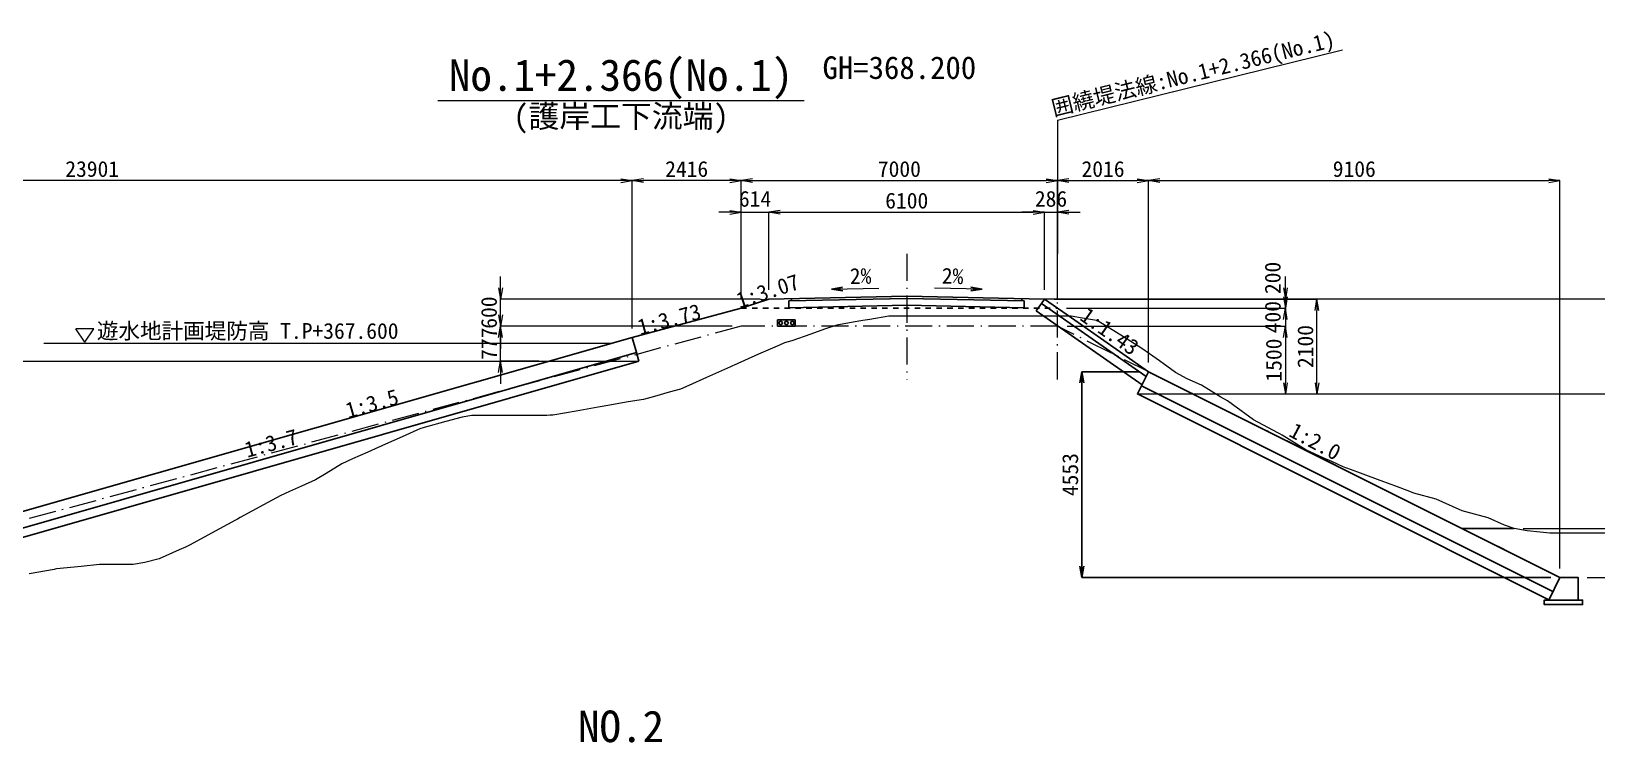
# Model space of a CAD drawing. Header units: millimetres. Extents: x 691041 to 859017, y -32657 to 158873.
# Drawn here: x 740379 to 775029, y 143132 to 158873 of the extents above; entities that cross this region are included whole.
import ezdxf
from ezdxf.enums import TextEntityAlignment as Align

# ---------------------------------------------------------------- set-up
doc = ezdxf.new("R2010")
doc.units = ezdxf.units.MM
doc.header["$LTSCALE"] = 100
doc.header["$PDSIZE"] = 300
doc.linetypes.add('SXF_一点短鎖線', pattern=[9.25, 6, -1.5, 0.25, -1.5])
doc.linetypes.add('SXF_跳び破線', pattern=[12, 6, -6])
doc.layers.get('Defpoints').update_dxf_attribs({"color": 153})
for name, color, linetype, lineweight in [('D-BGD', 7, 'Continuous', 13), ('D-BMK', 2, 'SXF_一点短鎖線', 13), ('D-BYP-STR1', 2, 'Continuous', 13), ('D-BYP-STR2', 6, 'Continuous', 25), ('D-BYP-STR3', 3, 'Continuous', 25), ('D-BYP-STR4', 6, 'Continuous', 25), ('D-BYP-STR6', 2, 'SXF_一点短鎖線', 13), ('D-STR-DIM', 7, 'Continuous', 13), ('D-STR-HTXT', 7, 'Continuous', 13), ('D-STR-TXT', 7, 'Continuous', 13), ('D-TTL-LINE', 7, 'Continuous', 13), ('D-TTL-TXT', 7, 'Continuous', 13)]:
    doc.layers.add(name, color=color, linetype=linetype, lineweight=lineweight)
doc.styles.add('MS ゴシック', font='MS Gothic.ttf')
doc.styles.add('ＭＳ ゴシック', font='MS Gothic.ttf')
doc.dimstyles.new('DIM-100-F', dxfattribs={"dimscale": 100, "dimtxt": 3.5, "dimasz": 2.5, "dimexe": 0, "dimexo": 2, "dimgap": 0.8, "dimtad": 1, "dimdec": 0, "dimzin": 0, "dimdsep": 46, "dimtxsty": 'MS ゴシック', "dimblk": 'OPEN', "dimcen": 0.1, "dimclrd": 256, "dimclre": 256, "dimclrt": 256, "dimaunit": 1, "dimadec": 4, "dimazin": 0, "dimtfac": 1, "dimtdec": 0, "dimtmove": 2, "dimatfit": 3, "dimldrblk": 'OPEN', "dimfxl": 1, "dimtolj": 1, "dimtzin": 0, "dimlwd": -1, "dimlwe": -1, "dimarcsym": 2})

# ---------------------------------------------------------------- blocks, each defined once
blk = doc.blocks.new('_Open')
at = {"color": 0, "linetype": 'ByBlock', "lineweight": -2}
for p, q in [((-1, 0.17), (0, 0)), ((-1, -0.17), (0, 0)), ((0, 0), (-1, 0))]:
    blk.add_line(p, q, dxfattribs=at)
blk = doc.blocks.new('*D171')
at = {"layer": 'D-STR-DIM', "ltscale": 0.2, "transparency": 16777216}
for p, q in [((756094, 152949), (756094, 155569)), ((756344, 155569), (762844, 155569)), ((763094, 152949), (763094, 155569))]:
    blk.add_line(p, q, dxfattribs=at)
at = {"layer": 'Defpoints', "color": 0, "ltscale": 0.2, "transparency": 16777216}
for p in [(763094, 155569), (756094, 152749), (763094, 152749)]:
    blk.add_point(p, dxfattribs=at)
at = {"layer": 'D-STR-DIM', "ltscale": 0.2, "transparency": 16777216, "xscale": 250, "yscale": 250, "zscale": 250, "rotation": 180}
blk.add_blockref('_Open', (756094, 155569), dxfattribs=at)
at = {"layer": 'D-STR-DIM', "ltscale": 0.2, "transparency": 16777216, "xscale": 250, "yscale": 250, "zscale": 250}
blk.add_blockref('_Open', (763094, 155569), dxfattribs=at)
at = {"layer": 'D-STR-DIM', "ltscale": 0.2, "transparency": 16777216, "insert": (759594, 155824), "char_height": 350, "attachment_point": 5, "style": 'MS ゴシック'}
blk.add_mtext('\\A1;7000', dxfattribs=at)
blk = doc.blocks.new('*D136')
at = {"layer": 'D-STR-DIM', "ltscale": 1500, "transparency": 16777216}
for p, q in [((755844, 154869), (755594, 154869)), ((756094, 152949), (756094, 154869)), ((756094, 154869), (756707, 154869)), ((756707, 153149), (756707, 154869)), ((756957, 154869), (757207, 154869))]:
    blk.add_line(p, q, dxfattribs=at)
at = {"layer": 'Defpoints', "color": 0, "ltscale": 1500, "transparency": 16777216}
for p in [(756707, 154869), (756707, 152949), (756094, 152749)]:
    blk.add_point(p, dxfattribs=at)
at = {"layer": 'D-STR-DIM', "ltscale": 1500, "transparency": 16777216, "xscale": 250, "yscale": 250, "zscale": 250}
blk.add_blockref('_Open', (756094, 154869), dxfattribs=at)
at = {"layer": 'D-STR-DIM', "ltscale": 1500, "transparency": 16777216, "xscale": 250, "yscale": 250, "zscale": 250, "rotation": 180}
blk.add_blockref('_Open', (756707, 154869), dxfattribs=at)
at = {"layer": 'D-STR-DIM', "ltscale": 1500, "transparency": 16777216, "insert": (756400, 155164), "char_height": 350, "attachment_point": 5, "style": 'MS ゴシック'}
blk.add_mtext('\\A1;614', dxfattribs=at)
blk = doc.blocks.new('*D137')
at = {"layer": 'D-STR-DIM', "ltscale": 1500, "transparency": 16777216}
for p, q in [((762557, 154869), (762307, 154869)), ((762807, 153149), (762807, 154869)), ((762807, 154869), (763094, 154869)), ((763094, 152949), (763094, 154869)), ((763344, 154869), (763594, 154869))]:
    blk.add_line(p, q, dxfattribs=at)
at = {"layer": 'Defpoints', "color": 0, "ltscale": 1500, "transparency": 16777216}
for p in [(763094, 154869), (762807, 152949), (763094, 152749)]:
    blk.add_point(p, dxfattribs=at)
at = {"layer": 'D-STR-DIM', "ltscale": 1500, "transparency": 16777216, "xscale": 250, "yscale": 250, "zscale": 250}
blk.add_blockref('_Open', (762807, 154869), dxfattribs=at)
at = {"layer": 'D-STR-DIM', "ltscale": 1500, "transparency": 16777216, "xscale": 250, "yscale": 250, "zscale": 250, "rotation": 180}
blk.add_blockref('_Open', (763094, 154869), dxfattribs=at)
at = {"layer": 'D-STR-DIM', "ltscale": 1500, "transparency": 16777216, "insert": (762950, 155164), "char_height": 350, "attachment_point": 5, "style": 'MS ゴシック'}
blk.add_mtext('\\A1;286', dxfattribs=at)
blk = doc.blocks.new('*D138')
at = {"layer": 'D-STR-DIM', "ltscale": 1500, "transparency": 16777216}
for p, q in [((756707, 153149), (756707, 154869)), ((756957, 154869), (762557, 154869)), ((762807, 153149), (762807, 154869))]:
    blk.add_line(p, q, dxfattribs=at)
at = {"layer": 'Defpoints', "color": 0, "ltscale": 1500, "transparency": 16777216}
for p in [(762807, 154869), (756707, 152949), (762807, 152949)]:
    blk.add_point(p, dxfattribs=at)
at = {"layer": 'D-STR-DIM', "ltscale": 1500, "transparency": 16777216, "xscale": 250, "yscale": 250, "zscale": 250, "rotation": 180}
blk.add_blockref('_Open', (756707, 154869), dxfattribs=at)
at = {"layer": 'D-STR-DIM', "ltscale": 1500, "transparency": 16777216, "xscale": 250, "yscale": 250, "zscale": 250}
blk.add_blockref('_Open', (762807, 154869), dxfattribs=at)
at = {"layer": 'D-STR-DIM', "ltscale": 1500, "transparency": 16777216, "insert": (759757, 155124), "char_height": 350, "attachment_point": 5, "style": 'MS ゴシック'}
blk.add_mtext('\\A1;6100', dxfattribs=at)
blk = doc.blocks.new('*D139')
at = {"layer": 'D-STR-DIM', "ltscale": 0.01, "transparency": 16777216}
for p, q in [((768137, 153198), (768137, 153448)), ((763019, 152948), (768137, 152948)), ((768137, 152948), (768137, 152749)), ((763294, 152749), (768137, 152749)), ((768137, 152499), (768137, 152249))]:
    blk.add_line(p, q, dxfattribs=at)
at = {"layer": 'Defpoints', "color": 0, "ltscale": 0.01, "transparency": 16777216}
for p in [(762819, 152948), (763094, 152749), (768137, 152749)]:
    blk.add_point(p, dxfattribs=at)
at = {"layer": 'D-STR-DIM', "ltscale": 0.01, "transparency": 16777216, "xscale": 250, "yscale": 250, "zscale": 250}
for p, rotation in [((768137, 152948), 270), ((768137, 152749), 90)]:
    blk.add_blockref('_Open', p, dxfattribs=dict(at, rotation=rotation))
at = {"layer": 'D-STR-DIM', "ltscale": 0.01, "transparency": 16777216, "insert": (767859, 153416), "char_height": 350, "attachment_point": 5, "rotation": 90, "style": 'MS ゴシック'}
blk.add_mtext('\\A1;200', dxfattribs=at)
blk = doc.blocks.new('*D140')
at = {"layer": 'D-STR-DIM', "ltscale": 0.01, "transparency": 16777216}
for p, q in [((768137, 152999), (768137, 153249)), ((763294, 152749), (768137, 152749)), ((768137, 152749), (768137, 152348)), ((763305, 152348), (768137, 152348)), ((768137, 152098), (768137, 151848))]:
    blk.add_line(p, q, dxfattribs=at)
at = {"layer": 'Defpoints', "color": 0, "ltscale": 0.01, "transparency": 16777216}
for p in [(763094, 152749), (763105, 152348), (768137, 152348)]:
    blk.add_point(p, dxfattribs=at)
at = {"layer": 'D-STR-DIM', "ltscale": 0.01, "transparency": 16777216, "xscale": 250, "yscale": 250, "zscale": 250}
for p, rotation in [((768137, 152749), 270), ((768137, 152348), 90)]:
    blk.add_blockref('_Open', p, dxfattribs=dict(at, rotation=rotation))
at = {"layer": 'D-STR-DIM', "ltscale": 0.01, "transparency": 16777216, "insert": (767861, 152548), "char_height": 350, "attachment_point": 5, "rotation": 90, "style": 'MS ゴシック'}
blk.add_mtext('\\A1;400', dxfattribs=at)
blk = doc.blocks.new('*D141')
at = {"layer": 'D-STR-DIM', "ltscale": 0.01, "transparency": 16777216}
for p, q in [((763019, 152948), (768837, 152948)), ((768837, 151098), (768837, 152698)), ((767152, 150848), (768837, 150848))]:
    blk.add_line(p, q, dxfattribs=at)
at = {"layer": 'Defpoints', "color": 0, "ltscale": 0.01, "transparency": 16777216}
for p in [(762819, 152948), (768837, 152948), (766952, 150848)]:
    blk.add_point(p, dxfattribs=at)
at = {"layer": 'D-STR-DIM', "ltscale": 0.01, "transparency": 16777216, "xscale": 250, "yscale": 250, "zscale": 250}
for p, rotation in [((768837, 152948), 90), ((768837, 150848), 270)]:
    blk.add_blockref('_Open', p, dxfattribs=dict(at, rotation=rotation))
at = {"layer": 'D-STR-DIM', "ltscale": 0.01, "transparency": 16777216, "insert": (768582, 151898), "char_height": 350, "attachment_point": 5, "rotation": 90, "style": 'MS ゴシック'}
blk.add_mtext('\\A1;2100', dxfattribs=at)
blk = doc.blocks.new('*D142')
at = {"layer": 'D-STR-DIM', "ltscale": 0.01, "transparency": 16777216}
for p, q in [((767152, 152348), (768137, 152348)), ((768137, 152098), (768137, 151098)), ((767152, 150848), (768137, 150848))]:
    blk.add_line(p, q, dxfattribs=at)
at = {"layer": 'Defpoints', "color": 0, "ltscale": 0.01, "transparency": 16777216}
for p in [(766952, 152348), (766952, 150848), (768137, 150848)]:
    blk.add_point(p, dxfattribs=at)
at = {"layer": 'D-STR-DIM', "ltscale": 0.01, "transparency": 16777216, "xscale": 250, "yscale": 250, "zscale": 250}
for p, rotation in [((768137, 152348), 90), ((768137, 150848), 270)]:
    blk.add_blockref('_Open', p, dxfattribs=dict(at, rotation=rotation))
at = {"layer": 'D-STR-DIM', "ltscale": 0.01, "transparency": 16777216, "insert": (767882, 151598), "char_height": 350, "attachment_point": 5, "rotation": 90, "style": 'MS ゴシック'}
blk.add_mtext('\\A1;1500', dxfattribs=at)
blk = doc.blocks.new('*D143')
at = {"layer": 'D-STR-DIM', "transparency": 16777216}
for p, q in [((750766, 152599), (750766, 152849)), ((755894, 152349), (750766, 152349)), ((750766, 151571), (750766, 152349)), ((751617, 151571), (750766, 151571)), ((750766, 151321), (750766, 151071))]:
    blk.add_line(p, q, dxfattribs=at)
at = {"layer": 'Defpoints', "color": 0, "transparency": 16777216}
for p in [(750766, 152349), (756094, 152349), (751817, 151571)]:
    blk.add_point(p, dxfattribs=at)
at = {"layer": 'D-STR-DIM', "transparency": 16777216, "xscale": 250, "yscale": 250, "zscale": 250}
for p, rotation in [((750766, 152349), 270), ((750766, 151571), 90)]:
    blk.add_blockref('_Open', p, dxfattribs=dict(at, rotation=rotation))
at = {"layer": 'D-STR-DIM', "transparency": 16777216, "insert": (750511, 151960), "char_height": 350, "attachment_point": 5, "rotation": 90, "style": 'MS ゴシック'}
blk.add_mtext('\\A1;777', dxfattribs=at)
blk = doc.blocks.new('*D144')
at = {"layer": 'D-STR-DIM', "transparency": 16777216}
for p, q in [((773402, 147871), (781362, 147871)), ((781362, 147621), (781362, 147037)), ((774816, 146787), (781362, 146787))]:
    blk.add_line(p, q, dxfattribs=at)
at = {"layer": 'Defpoints', "color": 0, "transparency": 16777216}
for p in [(773202, 147871), (774616, 146787), (781362, 146787)]:
    blk.add_point(p, dxfattribs=at)
at = {"layer": 'D-STR-DIM', "transparency": 16777216, "xscale": 250, "yscale": 250, "zscale": 250}
for p, rotation in [((781362, 147871), 90), ((781362, 146787), 270)]:
    blk.add_blockref('_Open', p, dxfattribs=dict(at, rotation=rotation))
at = {"layer": 'D-STR-DIM', "transparency": 16777216, "insert": (781107, 147329), "char_height": 350, "attachment_point": 5, "rotation": 90, "style": 'MS ゴシック'}
blk.add_mtext('\\A1;1090', dxfattribs=at)
blk = doc.blocks.new('*D81')
at = {"layer": 'D-STR-DIM', "transparency": 16777216}
for p, q in [((753678, 152300), (753678, 155569)), ((755844, 155569), (753928, 155569)), ((756094, 152949), (756094, 155569))]:
    blk.add_line(p, q, dxfattribs=at)
at = {"layer": 'Defpoints', "color": 0, "transparency": 16777216}
for p in [(753678, 155569), (756094, 152749), (753678, 152100)]:
    blk.add_point(p, dxfattribs=at)
at = {"layer": 'D-STR-DIM', "transparency": 16777216, "xscale": 250, "yscale": 250, "zscale": 250, "rotation": 180}
blk.add_blockref('_Open', (753678, 155569), dxfattribs=at)
at = {"layer": 'D-STR-DIM', "transparency": 16777216, "xscale": 250, "yscale": 250, "zscale": 250}
blk.add_blockref('_Open', (756094, 155569), dxfattribs=at)
at = {"layer": 'D-STR-DIM', "transparency": 16777216, "insert": (754886, 155824), "char_height": 350, "attachment_point": 5, "style": 'MS ゴシック'}
blk.add_mtext('\\A1;2416', dxfattribs=at)
blk = doc.blocks.new('*D82')
at = {"layer": 'D-STR-DIM', "transparency": 16777216}
for p, q in [((729777, 145471), (729777, 155569)), ((753428, 155569), (730027, 155569)), ((753678, 152300), (753678, 155569))]:
    blk.add_line(p, q, dxfattribs=at)
at = {"layer": 'Defpoints', "color": 0, "transparency": 16777216}
for p in [(729777, 155569), (753678, 152100), (729777, 145271)]:
    blk.add_point(p, dxfattribs=at)
at = {"layer": 'D-STR-DIM', "transparency": 16777216, "xscale": 250, "yscale": 250, "zscale": 250, "rotation": 180}
blk.add_blockref('_Open', (729777, 155569), dxfattribs=at)
at = {"layer": 'D-STR-DIM', "transparency": 16777216, "xscale": 250, "yscale": 250, "zscale": 250}
blk.add_blockref('_Open', (753678, 155569), dxfattribs=at)
at = {"layer": 'D-STR-DIM', "transparency": 16777216, "insert": (741727, 155824), "char_height": 350, "attachment_point": 5, "style": 'MS ゴシック'}
blk.add_mtext('\\A1;23901', dxfattribs=at)
blk = doc.blocks.new('*D83')
at = {"layer": 'D-STR-DIM', "transparency": 16777216}
for p, q in [((763094, 152949), (763094, 155569)), ((763344, 155569), (764860, 155569)), ((765110, 151541), (765110, 155569))]:
    blk.add_line(p, q, dxfattribs=at)
at = {"layer": 'Defpoints', "color": 0, "transparency": 16777216}
for p in [(765110, 155569), (763094, 152749), (765110, 151341)]:
    blk.add_point(p, dxfattribs=at)
at = {"layer": 'D-STR-DIM', "transparency": 16777216, "xscale": 250, "yscale": 250, "zscale": 250, "rotation": 180}
blk.add_blockref('_Open', (763094, 155569), dxfattribs=at)
at = {"layer": 'D-STR-DIM', "transparency": 16777216, "xscale": 250, "yscale": 250, "zscale": 250}
blk.add_blockref('_Open', (765110, 155569), dxfattribs=at)
at = {"layer": 'D-STR-DIM', "transparency": 16777216, "insert": (764102, 155824), "char_height": 350, "attachment_point": 5, "style": 'MS ゴシック'}
blk.add_mtext('\\A1;2016', dxfattribs=at)
blk = doc.blocks.new('*D84')
at = {"layer": 'D-STR-DIM', "transparency": 16777216}
for p, q in [((765110, 151541), (765110, 155569)), ((765360, 155569), (773966, 155569)), ((774216, 146987), (774216, 155569))]:
    blk.add_line(p, q, dxfattribs=at)
at = {"layer": 'Defpoints', "color": 0, "transparency": 16777216}
for p in [(774216, 155569), (765110, 151341), (774216, 146787)]:
    blk.add_point(p, dxfattribs=at)
at = {"layer": 'D-STR-DIM', "transparency": 16777216, "xscale": 250, "yscale": 250, "zscale": 250, "rotation": 180}
blk.add_blockref('_Open', (765110, 155569), dxfattribs=at)
at = {"layer": 'D-STR-DIM', "transparency": 16777216, "xscale": 250, "yscale": 250, "zscale": 250}
blk.add_blockref('_Open', (774216, 155569), dxfattribs=at)
at = {"layer": 'D-STR-DIM', "transparency": 16777216, "insert": (769663, 155824), "char_height": 350, "attachment_point": 5, "style": 'MS ゴシック'}
blk.add_mtext('\\A1;9106', dxfattribs=at)
blk = doc.blocks.new('*D163')
at = {"layer": 'Defpoints', "transparency": 16777216}
for p, q in [((764910, 151341), (763632, 151341)), ((763632, 151091), (763632, 147037)), ((774016, 146787), (763632, 146787))]:
    blk.add_line(p, q, dxfattribs=at)
at = {"layer": 'Defpoints', "color": 0, "transparency": 16777216}
for p in [(765110, 151341), (763632, 146787), (774216, 146787)]:
    blk.add_point(p, dxfattribs=at)
at = {"layer": 'Defpoints', "transparency": 16777216, "xscale": 250, "yscale": 250, "zscale": 250}
for p, rotation in [((763632, 151341), 90), ((763632, 146787), 270)]:
    blk.add_blockref('_Open', p, dxfattribs=dict(at, rotation=rotation))
at = {"layer": 'Defpoints', "transparency": 16777216, "insert": (763377, 149064), "char_height": 350, "attachment_point": 5, "rotation": 90, "style": 'MS ゴシック'}
blk.add_mtext('\\A1;4553', dxfattribs=at)
blk = doc.blocks.new('*D166')
at = {"layer": 'D-STR-DIM', "transparency": 16777216}
for p, q in [((750766, 153199), (750766, 153449)), ((756507, 152949), (750766, 152949)), ((750766, 152349), (750766, 152949)), ((755894, 152349), (750766, 152349)), ((750766, 152099), (750766, 151849))]:
    blk.add_line(p, q, dxfattribs=at)
at = {"layer": 'Defpoints', "color": 0, "transparency": 16777216}
for p in [(750766, 152949), (756707, 152949), (756094, 152349)]:
    blk.add_point(p, dxfattribs=at)
at = {"layer": 'D-STR-DIM', "transparency": 16777216, "xscale": 250, "yscale": 250, "zscale": 250}
for p, rotation in [((750766, 152949), 270), ((750766, 152349), 90)]:
    blk.add_blockref('_Open', p, dxfattribs=dict(at, rotation=rotation))
at = {"layer": 'D-STR-DIM', "transparency": 16777216, "insert": (750511, 152649), "char_height": 350, "attachment_point": 5, "rotation": 90, "style": 'MS ゴシック'}
blk.add_mtext('\\A1;600', dxfattribs=at)

msp = doc.modelspace()

# ---------------------------------------------------------------- linework, layer by layer
at = {"layer": 'D-BGD', "linetype": 'Continuous', "lineweight": 13}
msp.add_lwpolyline([(775509, 147771.3), (774996.4, 147771.3), (774932.3, 147771.3), (774845.6, 147771.3), (774355.6, 147771.3), (773993.1, 147771.3), (773778.9, 147792.6), (773489.2, 147821.5), (773202.1, 147871.3), (772989.8, 147944.9), (772625.4, 148107.6), (772132.9, 148242.1), (772048.7, 148265.1), (771986.5, 148292.9), (771472, 148522.5), (770983.1, 148656), (770895.3, 148688.8), (770561.1, 148813.3), (770318.6, 148903.8), (769979.8, 149030), (769741.8, 149118.7), (769420.1, 149238.6), (769165.1, 149352.5), (768976.5, 149436.7), (768588.4, 149610), (768063.7, 149935.2), (768011.7, 149963.6), (767973.2, 149984.6), (767435, 150278.6), (766969.9, 150613.2), (766858.3, 150693.5), (766707.3, 150776), (766281.5, 151039.9), (765966.6, 151180.5), (765704.8, 151323.5), (765350.9, 151578.1), (765128.1, 151738.4), (764963.3, 151857), (764551.4, 152112.3), (763994.5, 152457.5), (763974.7, 152468.3), (763960, 152473.8), (763603.1, 152535.7), (763397.9, 152571.3), (763236.9, 152571.3), (763093.5, 152571.3), (762956.6, 152571.3), (762821.2, 152571.3), (762638.2, 152571.3), (762244.5, 152571.3), (761953.3, 152571.3), (761667.8, 152571.3), (761281.8, 152571.3), (761091.1, 152571.3), (760950, 152571.3), (760514.4, 152571.3), (759946.7, 152571.3), (759937.6, 152571.3), (759574.7, 152571.3), (759360.9, 152571.3), (758943.4, 152498.9), (758784.2, 152471.3), (758569, 152434), (758207.5, 152371.3), (757940.1, 152278.5), (757630.8, 152171.3), (757212.6, 152026.3), (757054.1, 151983), (756936.8, 151930.6), (756477.3, 151725.5), (755933.5, 151482.7), (755900.6, 151468), (755856.2, 151448.2), (755323.9, 151210.5), (754930.2, 151034.7), (754747.2, 150953), (754499.8, 150885.5), (754170.5, 150795.6), (753926.8, 150729), (753593.8, 150671.3), (753143.5, 150593.2), (753017, 150571.3), (752923.5, 150555.1), (752440.3, 150471.3), (751920.2, 150381.1), (751863.6, 150376.9), (751787.1, 150371.3), (751286.9, 150371.3), (750916.9, 150371.3), (750710.2, 150371.3), (750430.7, 150371.3), (750133.5, 150371.3), (749913.6, 150333.1), (749556.7, 150235.7), (749074.3, 150104), (748980, 150078.2), (748910.3, 150047.1), (748588.4, 149903.4), (748403.3, 149820.7), (748222.1, 149739.9), (747907, 149599.1), (747826.6, 149563.3), (747489.7, 149412.9), (747249.9, 149305.8), (746903.7, 149091.2), (746673.2, 148948.3), (746361.5, 148809.2), (746096.4, 148690.8), (745900.3, 148603.3), (745519.7, 148395.4), (745005.1, 148114.4), (744943, 148075.9), (744897, 148055.3), (744366.3, 147765.5), (743893.7, 147507.4), (743789.6, 147460.9), (743648.8, 147398), (743212.8, 147203.4), (742890.4, 147115.4), (742636.1, 147071.3), (742292.4, 147071.3), (742059.4, 147071.3), (741887.1, 147071.3), (741482.7, 147031), (740936, 146976.5), (740906, 146971.3), (740883.8, 146967.4), (740329.3, 146871.3)], dxfattribs=at)
at = {"layer": 'D-BMK', "linetype": 'SXF_一点短鎖線'}
for p, q in [((759757.2, 153948.6), (759757.2, 151171.6)), ((763093.5, 151171.6), (763093.5, 153948.6))]:
    msp.add_line(p, q, dxfattribs=at)
at = {"layer": 'D-BYP-STR1', "linetype": 'Continuous', "lineweight": 25}
for p, q in [((757143.5, 152905.7), (759757.2, 152959.6)), ((757143.5, 152755.7), (757143.5, 152905.7)), ((757143.5, 152755.7), (759757.2, 152809.6)), ((757207.2, 152907), (757207.2, 152958.6)), ((762357.1, 152907.6), (759757.2, 152959.6)), ((762357.1, 152757.6), (759757.2, 152809.6)), ((762307.1, 152908.6), (762307.2, 152958.6)), ((762357.1, 152757.6), (762357.1, 152907.6))]:
    msp.add_line(p, q, dxfattribs=at)
at = {"layer": 'D-BYP-STR2', "linetype": 'Continuous'}
for p, q in [((756707.2, 152948.6), (756093.6, 152748.6)), ((756707.2, 152948.6), (759757.2, 153009.6)), ((762807.2, 152948.6), (759757.2, 153009.6)), ((762807.2, 152948.6), (763407.2, 152529.6)), ((756093.5, 152748.6), (753677.9, 152100.2)), ((763407.2, 152529.6), (765109.7, 151340.5)), ((772048.2, 147871.3), (773202.1, 147871.3))]:
    msp.add_line(p, q, dxfattribs=at)
at = {"layer": 'D-BYP-STR2', "linetype": 'SXF_跳び破線', "lineweight": 25, "ltscale": 0.2}
msp.add_line((756093.5, 152748.6), (763093.5, 152748.6), dxfattribs=at)
at = {"layer": 'D-BYP-STR3', "ltscale": 1500}
for p, q in [((762807.2, 152948.6), (762738.4, 152850.2)), ((762738.4, 152850.2), (765055.4, 151232.1)), ((765109.7, 151340.5), (774216, 146787.4))]:
    msp.add_line(p, q, dxfattribs=at)
at = {"layer": 'D-BYP-STR3', "ltscale": 0.2}
for p, q in [((753677.9, 152100.2), (729777, 145271.4)), ((753774.1, 151763.7), (729936.2, 144952.9)), ((753774.1, 151763.7), (753677.9, 152100.2))]:
    msp.add_line(p, q, dxfattribs=at)
msp.add_lwpolyline([(765109.7, 151340.5), (764953.2, 151027.5), (774059.5, 146474.3)], dxfattribs=at)
msp.add_lwpolyline([(774616, 146287.4), (774616, 146787.4), (774216, 146787.4), (773966, 146287.4)], close=True, dxfattribs=at)
at = {"layer": 'D-BYP-STR4', "ltscale": 0.2}
for p, q in [((756898, 152488.6), (757289, 152488.6)), ((756898, 152348.6), (756898, 152488.6)), ((757289, 152348.6), (757289, 152488.6)), ((756898, 152348.6), (757289, 152348.6))]:
    msp.add_line(p, q, dxfattribs=at)
for centre in [(756967.1, 152418.6), (757093.5, 152418.6), (757224, 152418.6)]:
    msp.add_circle(centre, 40, dxfattribs=at)
at = {"layer": 'D-BYP-STR6', "linetype": 'Continuous', "lineweight": 25}
for p, q in [((762623.9, 152686.3), (762738.4, 152850.2)), ((762623.9, 152686.3), (764965, 151051.2)), ((753829, 151571.4), (753774.1, 151763.7)), ((753829, 151571.4), (730029, 144771.4))]:
    msp.add_line(p, q, dxfattribs=at)
at = {"layer": 'D-BYP-STR6', "linetype": 'SXF_一点短鎖線'}
msp.add_lwpolyline([(774216, 146787.4), (763093.5, 152348.6), (756093.5, 152348.6), (730123.2, 145329.6)], dxfattribs=at)
at = {"layer": 'D-BYP-STR6', "linetype": 'Continuous', "lineweight": 25}
for points in [[(764953.2, 151027.5), (764863.7, 150848.6), (773970, 146295.5)], [(774616, 146287.4), (774716, 146287.4), (774716, 146187.4), (774616, 146187.4), (773966, 146187.4), (773866, 146187.4), (773866, 146287.4), (773966, 146287.4)]]:
    msp.add_lwpolyline(points, dxfattribs=at)
at = {"layer": 'D-STR-HTXT', "linetype": 'Continuous'}
for p, q in [((763093.5, 156906.9), (769404.4, 158463.5)), ((763093.5, 156906.9), (767044.1, 157881.4)), ((763093.5, 156906.9), (763093.5, 153948.6)), ((782362.1, 152948.4), (762807.2, 152948.6)), ((741762.8, 152293.2), (741362.8, 152293.2)), ((741562.8, 151993.2), (741362.8, 152293.2)), ((741562.8, 151993.2), (741762.8, 152293.2)), ((740659.9, 151971.4), (753227, 151971.4))]:
    msp.add_line(p, q, dxfattribs=at)
at = {"layer": 'D-STR-HTXT'}
for p, q in [((732740.1, 151571.4), (753829, 151571.4)), ((764863.7, 150848.6), (782362.1, 150848.4))]:
    msp.add_line(p, q, dxfattribs=at)
at = {"layer": 'D-TTL-LINE'}
msp.add_line((749378.2, 157345.7), (757486.6, 157345.7), dxfattribs=at)

# ---------------------------------------------------------------- texts
at = {"layer": 'D-STR-TXT', "style": 'ＭＳ ゴシック'}
for s, rotation, p in [('囲繞堤法線:No.1+2.366(No.1)', 13.85581, (766160.7, 157663.5)), ('2%%%', 1.14576, (758741.3, 153180.3)), ('2%%%', 358.85424, (760765.9, 153180.4)), ('1:3.7', 15.124, (745760.3, 149489.8))]:
    msp.add_text(s, height=350, rotation=rotation, dxfattribs=at).set_placement(p, align=Align.BOTTOM_CENTER)
for s, rotation, p in [('1:3.07', 18.05222, (756054.3, 152738.4)), ('1:3.73', 15.02492, (753853.5, 152147.4)), ('1:1.43', 325.06938, (763564.8, 152501.5)), ('1:3.5', 15.9454, (747395.7, 150305.3)), ('1:2.0', 332, (768191.1, 149925.6))]:
    msp.add_text(s, height=350, rotation=rotation, dxfattribs=at).set_placement(p)
at = {"layer": 'D-STR-TXT', "ltscale": 0.01, "style": 'ＭＳ ゴシック'}
msp.add_text('遊水地計画堤防高 T.P+367.600', height=350, dxfattribs=at).set_placement((741831.4, 152068.3))
at = {"layer": 'D-TTL-TXT', "style": 'MS ゴシック'}
for s, p in [('No.1+2.366(No.1)', (753432.4, 157345.7)), ('NO.2', (753432.4, 142933.4))]:
    msp.add_text(s, height=700, dxfattribs=at).set_placement(p, align=Align.BOTTOM_CENTER)
msp.add_text('(護岸工下流端)', height=500, dxfattribs=at).set_placement((753432.4, 157245.7), align=Align.TOP_CENTER)
at = {"layer": 'Defpoints', "style": 'ＭＳ ゴシック'}
msp.add_text('GH=368.200', height=500, dxfattribs=at).set_placement((759593.5, 157668.8), align=Align.BOTTOM_CENTER)

# ---------------------------------------------------------------- dimensions: what is measured, and where the dimension line sits
at = {"layer": 'D-STR-DIM'}
for base, p1, p2, picture, middle in [((729777, 155568.6), (753677.9, 152100.2), (729777, 145271.4), '*D82', (741727.4, 155823.6)), ((753677.9, 155568.6), (756093.5, 152748.6), (753677.9, 152100.2), '*D81', (754885.7, 155823.6)), ((765109.7, 155568.6), (763093.5, 152748.6), (765109.7, 151340.5), '*D83', (764101.6, 155823.6)), ((774216, 155568.6), (765109.7, 151340.5), (774216, 146787.4), '*D84', (769662.8, 155823.6))]:
    dim = msp.add_linear_dim(base=base, p1=p1, p2=p2, dimstyle='DIM-100-F', dxfattribs=at)
    dim.commit()
    dim.dimension.update_dxf_attribs({"geometry": picture, "text_midpoint": middle})
at = {"layer": 'D-STR-DIM', "ltscale": 0.2}
dim = msp.add_linear_dim(base=(763093.5, 155568.6), p1=(756093.5, 152748.6), p2=(763093.5, 152748.6), dimstyle='DIM-100-F', dxfattribs=at)
dim.commit()
dim.dimension.update_dxf_attribs({"geometry": '*D171', "text_midpoint": (759593.5, 155823.6)})
at = {"layer": 'D-STR-DIM', "ltscale": 1500}
for base, p1, p2, picture, middle in [((756707.2, 154868.6), (756093.5, 152748.6), (756707.2, 152948.6), '*D136', (756400.3, 155163.6)), ((762807.2, 154868.6), (756707.2, 152948.6), (762807.2, 152948.6), '*D138', (759757.2, 155123.6)), ((763093.5, 154868.6), (762807.2, 152948.6), (763093.5, 152748.6), '*D137', (762950.3, 155163.6))]:
    dim = msp.add_linear_dim(base=base, p1=p1, p2=p2, dimstyle='DIM-100-F', dxfattribs=at)
    dim.commit()
    dim.dimension.update_dxf_attribs({"geometry": picture, "text_midpoint": middle})
at = {"layer": 'D-STR-DIM', "ltscale": 0.01}
for base, p1, p2, picture, middle in [((768136.7, 152748.6), (762818.6, 152948.4), (763093.5, 152748.6), '*D139', (767859.3, 153416.3)), ((768136.7, 152348.4), (763093.5, 152748.6), (763105, 152348.4), '*D140', (767860.8, 152548.4))]:
    dim = msp.add_linear_dim(base=base, p1=p1, p2=p2, angle=90, dimstyle='DIM-100-F', dxfattribs=at)
    dim.commit()
    dim.dimension.update_dxf_attribs({"geometry": picture, "text_midpoint": middle, "dimtype": 160})
at = {"layer": 'D-STR-DIM'}
for base, p1, p2, picture, middle in [((750765.7, 152948.6), (756093.6, 152348.6), (756707.2, 152948.6), '*D166', (750510.7, 152648.6)), ((750765.7, 152348.6), (751816.5, 151571.4), (756093.6, 152348.6), '*D143', (750510.7, 151960))]:
    dim = msp.add_linear_dim(base=base, p1=p1, p2=p2, angle=90, dimstyle='DIM-100-F', override={"dimtix": 1}, dxfattribs=at)
    dim.commit()
    dim.dimension.update_dxf_attribs({"geometry": picture, "text_midpoint": middle})
at = {"layer": 'D-STR-DIM', "ltscale": 0.01}
for base, p1, p2, picture, middle in [((768836.7, 152948.4), (766952.3, 150848.4), (762818.6, 152948.4), '*D141', (768581.7, 151898.4)), ((768136.7, 150848.4), (766952.3, 152348.4), (766952.3, 150848.4), '*D142', (767881.7, 151598.4))]:
    dim = msp.add_linear_dim(base=base, p1=p1, p2=p2, angle=90, dimstyle='DIM-100-F', dxfattribs=at)
    dim.commit()
    dim.dimension.update_dxf_attribs({"geometry": picture, "text_midpoint": middle})
at = {"layer": 'D-STR-DIM'}
dim = msp.add_linear_dim(base=(781362.1, 146787.4), p1=(773202.1, 147871.3), p2=(774616, 146787.4), angle=90, text='1090', dimstyle='DIM-100-F', dxfattribs=at)
dim.commit()
dim.dimension.update_dxf_attribs({"geometry": '*D144', "text_midpoint": (781107.1, 147329.3)})
at = {"layer": 'Defpoints'}
dim = msp.add_linear_dim(base=(763632.1, 146787.4), p1=(765109.7, 151340.5), p2=(774216, 146787.4), angle=90, dimstyle='DIM-100-F', dxfattribs=at)
dim.commit()
dim.dimension.update_dxf_attribs({"geometry": '*D163', "text_midpoint": (763377.1, 149064)})

# ---------------------------------------------------------------- leaders
at = {"layer": 'D-STR-HTXT', "ltscale": 1500}
for points in [[(758088.3, 153167.2), (759141.1, 153188.3)], [(761426, 153167.2), (760373.2, 153188.3)]]:
    msp.add_leader(points, dimstyle='DIM-100-F', override={"dimgap": 0.8, "dimtad": 0}, dxfattribs=at)

doc.saveas('drawing.dxf')
